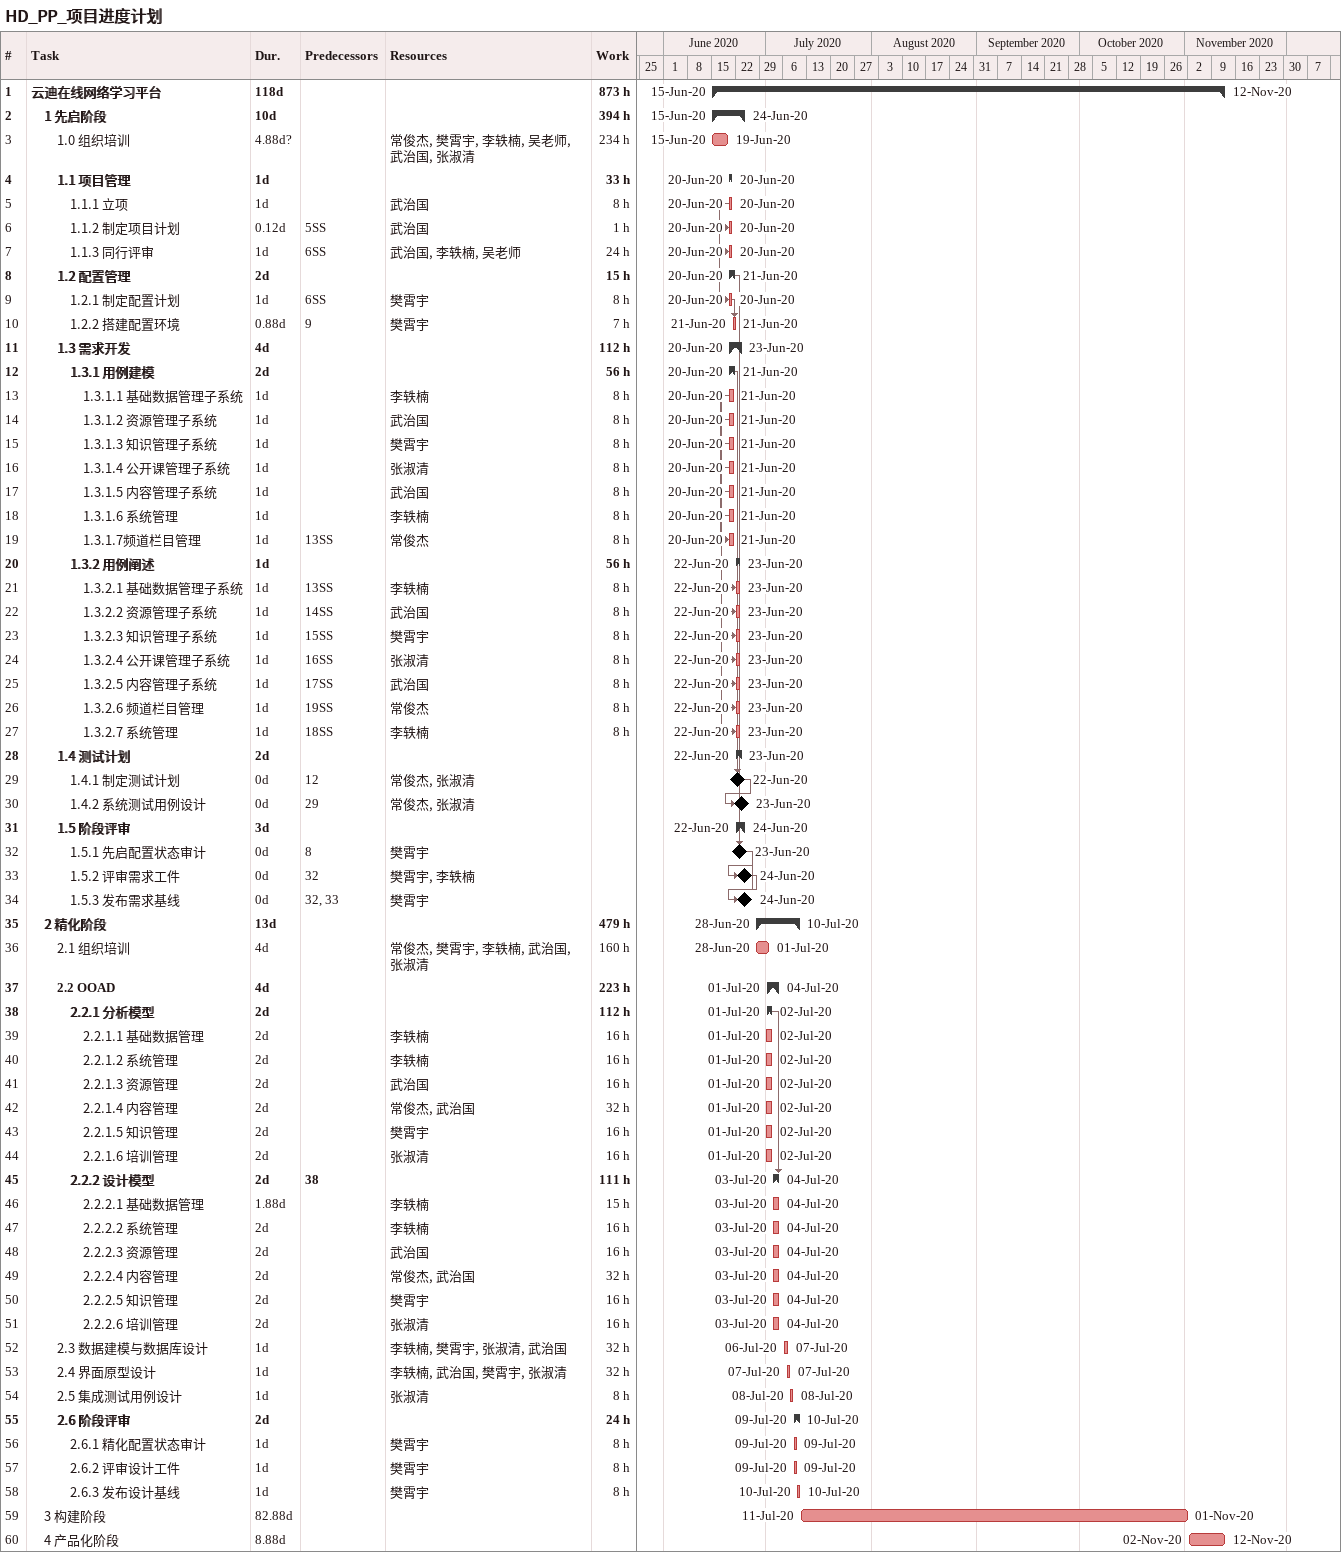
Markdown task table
HD_PP_项目进度计划

| ID | Level | Task | Duration | Start | Finish | Predecessors | Resources | Work (h) |
|---|---|---|---|---|---|---|---|---|
| 1 | 1 | **云迪在线网络学习平台** | 118d | 2020-06-15 | 2020-11-12 |  |  | 873 |
| 2 | 2 | **1 先启阶段** | 10d | 2020-06-15 | 2020-06-24 |  |  | 394 |
| 3 | 3 | 1.0 组织培训 | 4.88d? | 2020-06-15 | 2020-06-19 |  | 常俊杰, 樊霄宇, 李轶楠, 吴老师, 武治国, 张淑清 | 234 |
| 4 | 3 | **1.1 项目管理** | 1d | 2020-06-20 | 2020-06-20 |  |  | 33 |
| 5 | 4 | 1.1.1 立项 | 1d | 2020-06-20 | 2020-06-20 |  | 武治国 | 8 |
| 6 | 4 | 1.1.2 制定项目计划 | 0.12d | 2020-06-20 | 2020-06-20 | 5SS | 武治国 | 1 |
| 7 | 4 | 1.1.3 同行评审 | 1d | 2020-06-20 | 2020-06-20 | 6SS | 武治国, 李轶楠, 吴老师 | 24 |
| 8 | 3 | **1.2 配置管理** | 2d | 2020-06-20 | 2020-06-21 |  |  | 15 |
| 9 | 4 | 1.2.1 制定配置计划 | 1d | 2020-06-20 | 2020-06-20 | 6SS | 樊霄宇 | 8 |
| 10 | 4 | 1.2.2 搭建配置环境 | 0.88d | 2020-06-21 | 2020-06-21 | 9 | 樊霄宇 | 7 |
| 11 | 3 | **1.3 需求开发** | 4d | 2020-06-20 | 2020-06-23 |  |  | 112 |
| 12 | 4 | **1.3.1 用例建模** | 2d | 2020-06-20 | 2020-06-21 |  |  | 56 |
| 13 | 5 | 1.3.1.1 基础数据管理子系统 | 1d | 2020-06-20 | 2020-06-21 |  | 李轶楠 | 8 |
| 14 | 5 | 1.3.1.2 资源管理子系统 | 1d | 2020-06-20 | 2020-06-21 |  | 武治国 | 8 |
| 15 | 5 | 1.3.1.3 知识管理子系统 | 1d | 2020-06-20 | 2020-06-21 |  | 樊霄宇 | 8 |
| 16 | 5 | 1.3.1.4 公开课管理子系统 | 1d | 2020-06-20 | 2020-06-21 |  | 张淑清 | 8 |
| 17 | 5 | 1.3.1.5 内容管理子系统 | 1d | 2020-06-20 | 2020-06-21 |  | 武治国 | 8 |
| 18 | 5 | 1.3.1.6 系统管理 | 1d | 2020-06-20 | 2020-06-21 |  | 李轶楠 | 8 |
| 19 | 5 | 1.3.1.7频道栏目管理 | 1d | 2020-06-20 | 2020-06-21 | 13SS | 常俊杰 | 8 |
| 20 | 4 | **1.3.2 用例阐述** | 1d | 2020-06-22 | 2020-06-23 |  |  | 56 |
| 21 | 5 | 1.3.2.1 基础数据管理子系统 | 1d | 2020-06-22 | 2020-06-23 | 13SS | 李轶楠 | 8 |
| 22 | 5 | 1.3.2.2 资源管理子系统 | 1d | 2020-06-22 | 2020-06-23 | 14SS | 武治国 | 8 |
| 23 | 5 | 1.3.2.3 知识管理子系统 | 1d | 2020-06-22 | 2020-06-23 | 15SS | 樊霄宇 | 8 |
| 24 | 5 | 1.3.2.4 公开课管理子系统 | 1d | 2020-06-22 | 2020-06-23 | 16SS | 张淑清 | 8 |
| 25 | 5 | 1.3.2.5 内容管理子系统 | 1d | 2020-06-22 | 2020-06-23 | 17SS | 武治国 | 8 |
| 26 | 5 | 1.3.2.6 频道栏目管理 | 1d | 2020-06-22 | 2020-06-23 | 19SS | 常俊杰 | 8 |
| 27 | 5 | 1.3.2.7 系统管理 | 1d | 2020-06-22 | 2020-06-23 | 18SS | 李轶楠 | 8 |
| 28 | 3 | **1.4 测试计划** | 2d | 2020-06-22 | 2020-06-23 |  |  |  |
| 29 | 4 | 1.4.1 制定测试计划 | 0d | 2020-06-22 | 2020-06-22 | 12 | 常俊杰, 张淑清 |  |
| 30 | 4 | 1.4.2 系统测试用例设计 | 0d | 2020-06-23 | 2020-06-23 | 29 | 常俊杰, 张淑清 |  |
| 31 | 3 | **1.5 阶段评审** | 3d | 2020-06-22 | 2020-06-24 |  |  |  |
| 32 | 4 | 1.5.1 先启配置状态审计 | 0d | 2020-06-23 | 2020-06-23 | 8 | 樊霄宇 |  |
| 33 | 4 | 1.5.2 评审需求工件 | 0d | 2020-06-24 | 2020-06-24 | 32 | 樊霄宇, 李轶楠 |  |
| 34 | 4 | 1.5.3 发布需求基线 | 0d | 2020-06-24 | 2020-06-24 | 32, 33 | 樊霄宇 |  |
| 35 | 2 | **2 精化阶段** | 13d | 2020-06-28 | 2020-07-10 |  |  | 479 |
| 36 | 3 | 2.1 组织培训 | 4d | 2020-06-28 | 2020-07-01 |  | 常俊杰, 樊霄宇, 李轶楠, 武治国, 张淑清 | 160 |
| 37 | 3 | **2.2 OOAD** | 4d | 2020-07-01 | 2020-07-04 |  |  | 223 |
| 38 | 4 | **2.2.1 分析模型** | 2d | 2020-07-01 | 2020-07-02 |  |  | 112 |
| 39 | 5 | 2.2.1.1 基础数据管理 | 2d | 2020-07-01 | 2020-07-02 |  | 李轶楠 | 16 |
| 40 | 5 | 2.2.1.2 系统管理 | 2d | 2020-07-01 | 2020-07-02 |  | 李轶楠 | 16 |
| 41 | 5 | 2.2.1.3 资源管理 | 2d | 2020-07-01 | 2020-07-02 |  | 武治国 | 16 |
| 42 | 5 | 2.2.1.4 内容管理 | 2d | 2020-07-01 | 2020-07-02 |  | 常俊杰, 武治国 | 32 |
| 43 | 5 | 2.2.1.5 知识管理 | 2d | 2020-07-01 | 2020-07-02 |  | 樊霄宇 | 16 |
| 44 | 5 | 2.2.1.6 培训管理 | 2d | 2020-07-01 | 2020-07-02 |  | 张淑清 | 16 |
| 45 | 4 | **2.2.2 设计模型** | 2d | 2020-07-03 | 2020-07-04 | 38 |  | 111 |
| 46 | 5 | 2.2.2.1 基础数据管理 | 1.88d | 2020-07-03 | 2020-07-04 |  | 李轶楠 | 15 |
| 47 | 5 | 2.2.2.2 系统管理 | 2d | 2020-07-03 | 2020-07-04 |  | 李轶楠 | 16 |
| 48 | 5 | 2.2.2.3 资源管理 | 2d | 2020-07-03 | 2020-07-04 |  | 武治国 | 16 |
| 49 | 5 | 2.2.2.4 内容管理 | 2d | 2020-07-03 | 2020-07-04 |  | 常俊杰, 武治国 | 32 |
| 50 | 5 | 2.2.2.5 知识管理 | 2d | 2020-07-03 | 2020-07-04 |  | 樊霄宇 | 16 |
| 51 | 5 | 2.2.2.6 培训管理 | 2d | 2020-07-03 | 2020-07-04 |  | 张淑清 | 16 |
| 52 | 3 | 2.3 数据建模与数据库设计 | 1d | 2020-07-06 | 2020-07-07 |  | 李轶楠, 樊霄宇, 张淑清, 武治国 | 32 |
| 53 | 3 | 2.4 界面原型设计 | 1d | 2020-07-07 | 2020-07-07 |  | 李轶楠, 武治国, 樊霄宇, 张淑清 | 32 |
| 54 | 3 | 2.5 集成测试用例设计 | 1d | 2020-07-08 | 2020-07-08 |  | 张淑清 | 8 |
| 55 | 3 | **2.6 阶段评审** | 2d | 2020-07-09 | 2020-07-10 |  |  | 24 |
| 56 | 4 | 2.6.1 精化配置状态审计 | 1d | 2020-07-09 | 2020-07-09 |  | 樊霄宇 | 8 |
| 57 | 4 | 2.6.2 评审设计工件 | 1d | 2020-07-09 | 2020-07-09 |  | 樊霄宇 | 8 |
| 58 | 4 | 2.6.3 发布设计基线 | 1d | 2020-07-10 | 2020-07-10 |  | 樊霄宇 | 8 |
| 59 | 2 | 3 构建阶段 | 82.88d | 2020-07-11 | 2020-11-01 |  |  |  |
| 60 | 2 | 4 产品化阶段 | 8.88d | 2020-11-02 | 2020-11-12 |  |  |  |
